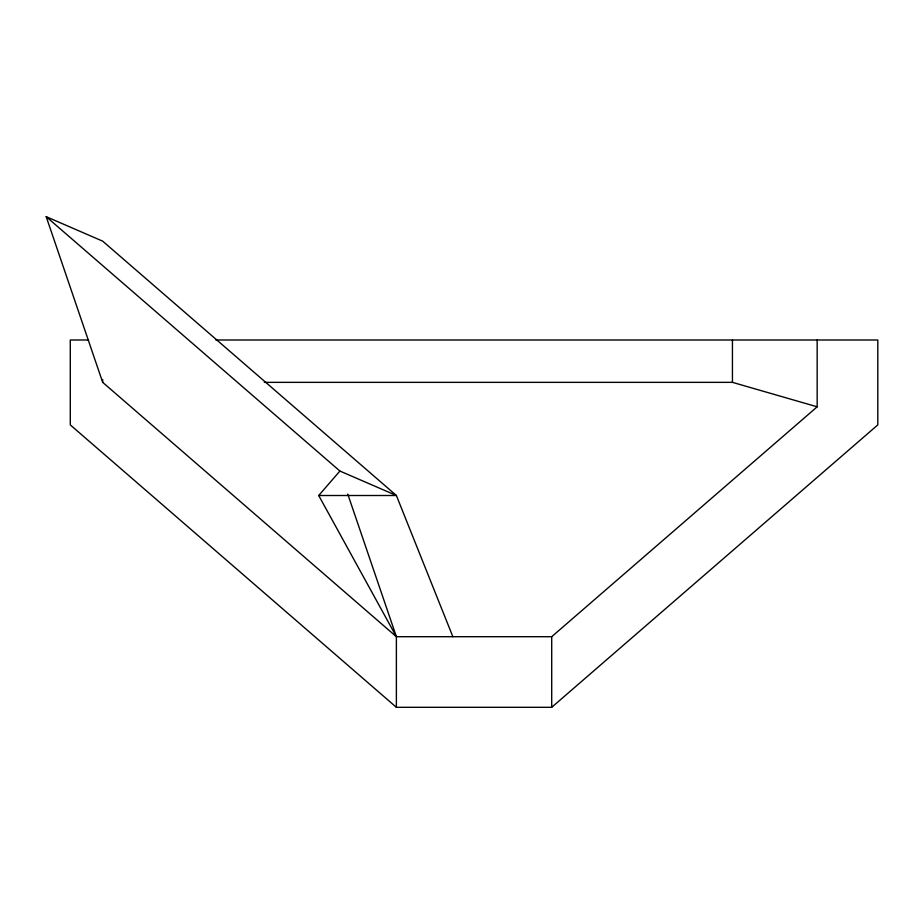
<?xml version="1.0" encoding="UTF-8"?>
<svg xmlns="http://www.w3.org/2000/svg" width="924" height="924" viewBox="0 0 924 924"><rect width="100%" height="100%" fill="white"/><g stroke="black" fill="none" stroke-linecap="round" stroke-linejoin="round"><path stroke-width="1.39" d="M215.812 339.997L877.8 339.997L877.8 424.901L551.709 707.31L396.384 707.31L396.384 636.705L318.722 495.507L339.905 471.044L396.384 495.507L452.864 636.705M318.722 495.507L396.384 495.507L102.68 241.152L46.2 216.69L102.68 382.351L396.384 636.705L551.709 636.705L817.163 406.814L817.163 339.997M88.6 339.997L70.282 339.997L70.282 424.901L396.384 707.31M264.31 382.351L732.443 382.351L817.163 406.814M46.2 216.69L339.905 471.044M347.771 494.132L396.384 636.705M732.443 339.997L732.443 382.351M551.709 636.705L551.709 707.31M102.68 379.533L102.68 382.351"/></g></svg>
